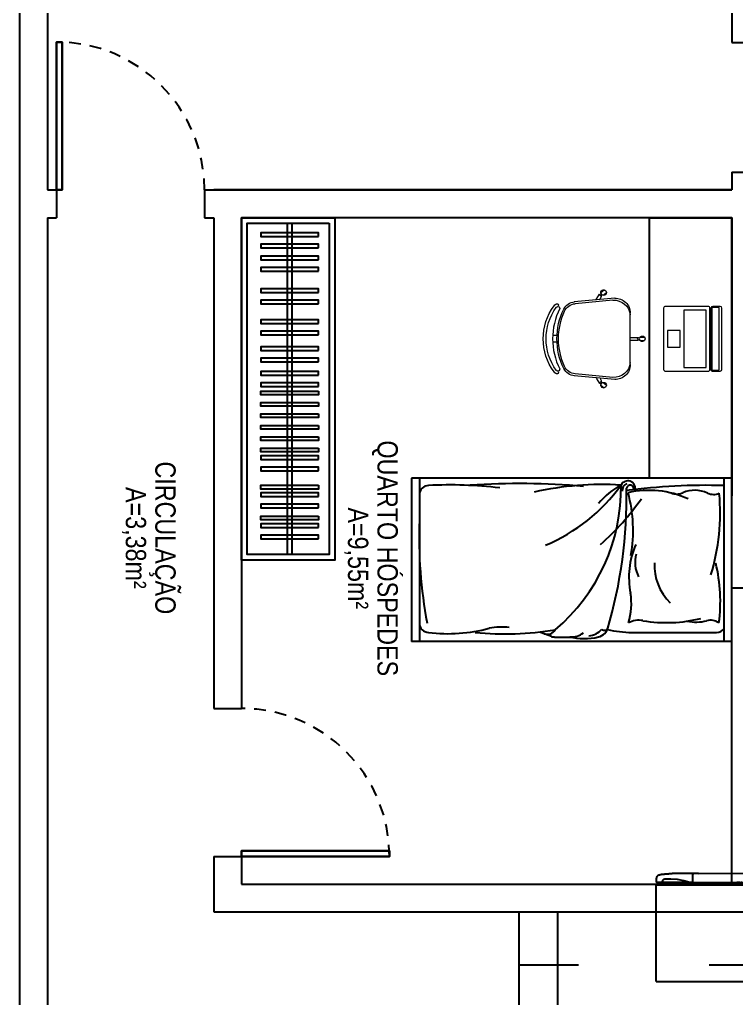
# Model space of a CAD drawing. Header units: millimetres. Extents: x 3923 to 4120, y 744 to 867.
# Drawn here: x 3970.79 to 3978.54, y 838.96 to 849.54 of the extents above; entities that cross this region are included whole.
import ezdxf
from ezdxf.enums import TextEntityAlignment as Align

# ---------------------------------------------------------------- set-up
doc = ezdxf.new("R2010")
doc.units = ezdxf.units.MM
doc.linetypes.add('HIDDEN2', pattern=[0.1875, 0.125, -0.0625])
doc.layers.add('-HIDRO', color=8, linetype='Continuous')
doc.layers.add('E-txt-g', color=3, linetype='Continuous')
doc.layers.add('E-Lay-9', color=9, linetype='Continuous', lineweight=9)
doc.layers.add('E-Txt-W', color=7, linetype='Continuous', lineweight=20)
doc.styles.add('F2', font='ARIALN.TTF')
doc.styles.add('REG60', font='romans.shx', dxfattribs={"width": 0.8, "height": 0.15})
doc.styles.add('REG80', font='romans.shx', dxfattribs={"width": 0.8, "height": 0.2})

# ---------------------------------------------------------------- blocks, each defined once
blk = doc.blocks.new('TXT-AMB75')
at = {"layer": 'E-txt-g', "style": 'REG80', "width": 0.8, "flags": 8}
blk.add_attdef('TXT', text='', height=0.2, dxfattribs=at).set_placement((0.0055, 0.2964), align=Align.CENTER)
at = {"layer": 'E-Txt-W', "style": 'REG60', "width": 0.8, "flags": 8}
blk.add_attdef('TXT', text='', height=0.15, dxfattribs=at).set_placement((0.0055, 0.0271), align=Align.CENTER)
blk = doc.blocks.new('GELAD-VS')
at = {"color": 8}
blk.add_line((-0.0958, -0.3127), (-0.0958, -0.3151), dxfattribs=at)
for points in [[(-0.2946, 0.2704), (0.3404, 0.2704)], [(-0.2946, 0.2704), (-0.2946, -0.2524)], [(0.3404, 0.2704), (0.3404, -0.2524)], [(-0.2946, -0.2524), (0.3404, -0.2524)], [(-0.2861, -0.2524), (-0.2861, -0.2648)], [(0.3319, -0.2524), (0.3319, -0.2648)], [(-0.2919, -0.2667), (-0.2919, -0.2864), (-0.2915, -0.2903), (-0.2907, -0.2942), (-0.2888, -0.2977), (-0.2861, -0.3011), (-0.2834, -0.3042), (-0.2799, -0.3062), (-0.276, -0.3077), (-0.2722, -0.3089), (-0.2687, -0.3093), (-0.2652, -0.3096), (-0.2613, -0.31), (-0.2578, -0.3104), (-0.254, -0.3108), (-0.2505, -0.3112), (-0.247, -0.3116), (-0.2432, -0.312), (-0.2397, -0.3124), (-0.2358, -0.3127), (-0.2323, -0.3131), (-0.2285, -0.3131), (-0.225, -0.3135), (-0.2211, -0.3139), (-0.2176, -0.3143), (-0.2138, -0.3147), (-0.2103, -0.3147), (-0.2064, -0.3151), (-0.2029, -0.3151), (-0.1991, -0.3154), (-0.1956, -0.3154), (-0.1917, -0.3158), (-0.1882, -0.3158), (-0.1844, -0.3158), (-0.1809, -0.3162), (-0.177, -0.3162), (-0.1735, -0.3162), (-0.1697, -0.3166), (-0.1662, -0.3166), (-0.1623, -0.3166), (-0.1588, -0.3166), (-0.155, -0.3166), (-0.1515, -0.3166), (-0.1476, -0.3166), (-0.1442, -0.3166), (-0.1403, -0.3166), (-0.1368, -0.3166), (-0.1329, -0.3166), (-0.1295, -0.3162), (-0.1256, -0.3162), (-0.1221, -0.3162), (-0.1182, -0.3158), (-0.1148, -0.3158), (-0.1109, -0.3158), (-0.1074, -0.3154), (-0.1039, -0.3154), (-0.1001, -0.3151), (-0.0958, -0.3151)], [(-0.2899, -0.2648), (-0.2899, -0.2648), (-0.2899, -0.2648), (-0.2899, -0.2648), (-0.2899, -0.2648), (-0.2899, -0.2648), (-0.2899, -0.2648), (-0.2907, -0.2648), (-0.2911, -0.2652), (-0.2915, -0.2659), (-0.2915, -0.2663), (-0.2915, -0.2663), (-0.2915, -0.2663), (-0.2915, -0.2663), (-0.2915, -0.2663), (-0.2915, -0.2667)], [(-0.1237, -0.2648), (-0.2899, -0.2648)], [(-0.2636, -0.2648), (-0.2636, -0.2648), (-0.2636, -0.2648), (-0.2636, -0.2648), (-0.2636, -0.2648), (-0.2636, -0.2648), (-0.2636, -0.2648), (-0.2636, -0.2648), (-0.2636, -0.2648)], [(-0.2617, -0.2667), (-0.2617, -0.2663), (-0.2621, -0.2663), (-0.2621, -0.2659), (-0.2621, -0.2659), (-0.2625, -0.2656), (-0.2625, -0.2656), (-0.2625, -0.2652), (-0.2629, -0.2652), (-0.2633, -0.2648), (-0.2633, -0.2648), (-0.2636, -0.2648), (-0.2636, -0.2648)], [(-0.2617, -0.2667), (-0.2617, -0.2687)], [(-0.249, -0.2826), (-0.2513, -0.2822), (-0.254, -0.2814), (-0.2563, -0.2799), (-0.2582, -0.2779), (-0.2598, -0.276), (-0.2609, -0.2737), (-0.2617, -0.271), (-0.2617, -0.2687)], [(-0.1124, -0.2648), (-0.1457, -0.2748), (-0.1797, -0.281), (-0.2145, -0.2837), (-0.249, -0.2826)], [(-0.1237, -0.2648), (-0.1221, -0.2648), (-0.1209, -0.2648), (-0.1194, -0.2648), (-0.119, -0.2648), (-0.1182, -0.2648)], [(-0.1209, -0.2648), (-0.1221, -0.2648)], [(-0.1182, -0.2648), (-0.1182, -0.2648)], [(-0.1124, -0.2648), (-0.1128, -0.2648), (-0.1128, -0.2648), (-0.1132, -0.2648), (-0.1136, -0.2648), (-0.114, -0.2648), (-0.1144, -0.2648), (-0.1148, -0.2648), (-0.1155, -0.2648), (-0.1163, -0.2648), (-0.1171, -0.2648), (-0.1182, -0.2648), (-0.1182, -0.2648)], [(-0.1182, -0.2648), (-0.1182, -0.2648)], [(-0.1124, -0.2648), (-0.0958, -0.2648)], [(-0.0966, -0.2648), (-0.1124, -0.2648), (-0.1124, -0.2648), (-0.1124, -0.2648), (-0.1124, -0.2648), (-0.1124, -0.2648)], [(-0.0966, -0.2648), (-0.0966, -0.2648), (-0.0966, -0.2648), (-0.0966, -0.2648), (-0.0966, -0.2648), (-0.0966, -0.2648), (-0.0966, -0.2648), (-0.0966, -0.2648), (-0.0966, -0.2648), (-0.0966, -0.2648), (-0.0966, -0.2648), (-0.0966, -0.2648), (-0.0966, -0.2648)], [(-0.0958, -0.2648), (0.3404, -0.2648)], [(-0.0958, -0.2648), (-0.0958, -0.2648), (-0.0958, -0.2648), (-0.0958, -0.2648), (-0.0958, -0.2659)], [(-0.0958, -0.2648), (-0.0958, -0.2659)], [(-0.0958, -0.2648), (-0.0958, -0.3093)], [(-0.0958, -0.2648), (-0.0958, -0.3139), (-0.0958, -0.3093)], [(-0.0958, -0.2659), (-0.0958, -0.3081)], [(-0.0958, -0.2675), (-0.0958, -0.2667)], [(-0.0958, -0.3081), (-0.0958, -0.3081), (-0.0958, -0.3085)], [(-0.0958, -0.3112), (-0.0958, -0.3108), (-0.0958, -0.3108), (-0.0958, -0.3108), (-0.0958, -0.3108), (-0.0958, -0.3104), (-0.0958, -0.3104), (-0.0958, -0.31), (-0.0958, -0.31), (-0.0958, -0.31), (-0.0958, -0.3096), (-0.0958, -0.3093), (-0.0958, -0.3089), (-0.0958, -0.3089), (-0.0958, -0.3085), (-0.0958, -0.3081)], [(-0.0958, -0.3093), (-0.0958, -0.3096)], [(-0.0958, -0.31), (-0.0958, -0.3108)], [(-0.0958, -0.3108), (-0.0958, -0.3112)], [(-0.0958, -0.3112), (-0.0958, -0.3139)], [(-0.0958, -0.312), (-0.0958, -0.3124)], [(-0.0958, -0.3127), (-0.0958, -0.3131)], [(-0.0796, -0.3143), (-0.0838, -0.3143), (-0.0958, -0.3139), (-0.0958, -0.3139)], [(-0.066, -0.3143), (-0.0711, -0.3143), (-0.0796, -0.3143)], [(-0.066, -0.3143), (0.245, -0.3154)], [(-0.0656, -0.2648), (-0.0656, -0.2648), (-0.0656, -0.2648), (-0.0656, -0.2648), (-0.0656, -0.2648), (-0.0656, -0.2648), (-0.0656, -0.2648), (-0.0656, -0.2648), (-0.0656, -0.2648), (-0.0656, -0.2648), (-0.0656, -0.2648), (-0.0656, -0.2648), (-0.0656, -0.2648), (-0.0656, -0.2648), (-0.0656, -0.2648), (-0.0656, -0.2648), (-0.0656, -0.2648), (-0.0656, -0.2648), (-0.0656, -0.2648), (-0.0656, -0.2648), (-0.0656, -0.2648)], [(0.1583, -0.2648), (0.1416, -0.2648)], [(0.1424, -0.2648), (0.1583, -0.2648), (0.1583, -0.2648), (0.1583, -0.2648), (0.1583, -0.2648), (0.1583, -0.2648)], [(0.1583, -0.2648), (0.1583, -0.2648), (0.1587, -0.2648), (0.1587, -0.2648), (0.1594, -0.2648), (0.1598, -0.2648), (0.1602, -0.2648), (0.1606, -0.2648), (0.1614, -0.2648), (0.1621, -0.2648), (0.1629, -0.2648), (0.1637, -0.2648), (0.1641, -0.2648)], [(0.1641, -0.2648), (0.1641, -0.2648)], [(0.1641, -0.2648), (0.1641, -0.2648)], [(0.1691, -0.2648), (0.1679, -0.2648), (0.1668, -0.2648), (0.1652, -0.2648), (0.1648, -0.2648), (0.1641, -0.2648)], [(0.1668, -0.2648), (0.1679, -0.2648)], [(0.1691, -0.2648), (0.3358, -0.2648)], [(0.2194, -0.3162), (0.2194, -0.3162)], [(0.2267, -0.3162), (0.2267, -0.3162)], [(0.318, -0.3089), (0.3145, -0.3093), (0.311, -0.3096), (0.3072, -0.31), (0.3037, -0.3104), (0.2998, -0.3108), (0.2963, -0.3112), (0.2925, -0.3116), (0.289, -0.312), (0.2855, -0.3124), (0.2816, -0.3127), (0.2782, -0.3131), (0.2743, -0.3131), (0.2704, -0.3135), (0.2669, -0.3139), (0.2631, -0.3143), (0.2596, -0.3147), (0.2561, -0.3147), (0.2522, -0.3151), (0.2488, -0.3151), (0.245, -0.3154)], [(0.3095, -0.2648), (0.3095, -0.2648), (0.3095, -0.2648), (0.3095, -0.2648), (0.3095, -0.2648), (0.3095, -0.2648), (0.3095, -0.2648)], [(0.3377, -0.2864), (0.3373, -0.2903), (0.3362, -0.2942), (0.3346, -0.2977), (0.3319, -0.3011), (0.3288, -0.3042), (0.3253, -0.3062), (0.3219, -0.3077), (0.318, -0.3089)], [(0.3377, -0.2663), (0.3377, -0.2663), (0.3377, -0.2663), (0.3377, -0.2663), (0.3377, -0.2663), (0.3377, -0.2663), (0.3377, -0.2663), (0.3377, -0.2659), (0.3373, -0.2652), (0.3365, -0.2648), (0.3362, -0.2648), (0.3362, -0.2648), (0.3362, -0.2648), (0.3362, -0.2648), (0.3362, -0.2648), (0.3362, -0.2648)], [(0.3377, -0.2667), (0.3377, -0.2864)]]:
    blk.add_lwpolyline(points, dxfattribs=at)
blk = doc.blocks.new('Cadeira')
at = {"layer": 'E-Lay-9', "color": 8}
for p, q in [((-0.0093, 0.0535), (-0.0093, 0.0769)), ((0.0096, 0.0535), (0.0096, 0.0769)), ((-0.1393, 0), (0.1393, 0)), ((-0.0075, 0), (-0.0075, 0.0425)), ((-0.0075, 0.0425), (-0.0056, 0.0425)), ((0.0056, 0.0425), (0.0075, 0.0425)), ((0.0075, 0), (0.0075, 0.0425)), ((-0.2192, -0.0836), (-0.1996, -0.3023)), ((-0.2087, -0.0936), (-0.1898, -0.2982)), ((0.2087, -0.0936), (0.1898, -0.2982)), ((0.2192, -0.0836), (0.1996, -0.3023)), ((-0.25, -0.1588), (-0.265, -0.1409)), ((-0.2355, -0.1467), (-0.2505, -0.1288)), ((-0.2298, -0.1563), (-0.2313, -0.1575)), ((-0.2144, -0.1618), (-0.2298, -0.1563)), ((0.2144, -0.1618), (0.2298, -0.1563)), ((0.2298, -0.1563), (0.2313, -0.1575)), ((0.2355, -0.1467), (0.2505, -0.1288)), ((0.25, -0.1588), (0.265, -0.1409)), ((-0.2398, -0.1647), (-0.2413, -0.1659)), ((-0.2133, -0.1847), (-0.2413, -0.1659)), ((0.2133, -0.1847), (0.2413, -0.1659)), ((0.2398, -0.1647), (0.2413, -0.1659)), ((-0.0175, -0.3961), (-0.0175, -0.4196)), ((0.0175, -0.3961), (0.0175, -0.4196))]:
    blk.add_line(p, q, dxfattribs=at)
blk.add_lwpolyline([(0.1631, -0.3812, -0.237888), (-0.1631, -0.3812, 0.605717), (-0.1738, -0.3953, 0.122717), (-0.17, -0.4, 0.323529), (0.17, -0.4, 0.122717), (0.1738, -0.3953, 0.605717)], format="xyb", close=True, dxfattribs=at)
for centre in [(0, 0.0466), (-0.2382, -0.1579), (0.2382, -0.1579)]:
    blk.add_circle(centre, 0.005, dxfattribs=at)
for centre, radius, start, end in [((0.0001, 0.0652), 0.015, 281.6334, 257.4537), ((-0.1393, -0.08), 0.08, 90, 182.5692), ((0, 0.0475), 0.0075, 221.8103, 318.1897), ((0.1393, -0.08), 0.08, 357.4308, 90), ((-0.1202, -0.0886), 0.0887, 95.5925, 183.2522), ((0.1202, -0.0886), 0.0887, 356.7478, 84.4075), ((-0.2502, -0.1438), 0.015, 322.5463, 298.3666), ((-0.2388, -0.1573), 0.0075, 261.8103, 358.1897), ((0.2388, -0.1573), 0.0075, 181.8103, 278.1897), ((0.2502, -0.1438), 0.015, 241.6334, 217.4537), ((-0.1299, -0.296), 0.07, 185.1212, 243.6047), ((-0.1201, -0.2918), 0.07, 185.2999, 245.7361), ((0.1201, -0.2918), 0.07, 294.2639, 354.7001), ((0.1299, -0.296), 0.07, 296.3953, 354.8788), ((0, -0.0343), 0.3622, 243.6047, 296.3953), ((0, -0.0254), 0.3622, 245.7361, 294.2639), ((-0.1819, -0.3961), 0.00782, 29.8109, 225.3255), ((-0.1625, -0.39), 0.0275, 205.1455, 233.4571), ((0, -0.1648), 0.3052, 234.1238, 305.8762), ((-0.1625, -0.39), 0.0125, 205.1455, 233.1301), ((0.1819, -0.3961), 0.00782, 314.6745, 150.1891), ((0.1625, -0.39), 0.0275, 306.5429, 334.8545)]:
    blk.add_arc(centre, radius, start, end, dxfattribs=at)
blk = doc.blocks.new('Notebook')
at = {"layer": 'E-Lay-9', "color": 8}
for p, q in [((-0.175, 0.305), (-0.175, 0.3)), ((-0.175, 0.3), (-0.175, 0.265)), ((0.165, 0.315), (-0.165, 0.315)), ((0.175, 0.3), (0.175, 0.305)), ((0.175, 0.265), (0.175, 0.3)), ((-0.165, 0.255), (0.165, 0.255))]:
    blk.add_line(p, q, dxfattribs=at)
for points in [[(-0.165, 0.26), (0.165, 0.26, 0.414214), (0.17, 0.265), (0.17, 0.295, 0.414214), (0.165, 0.3), (-0.165, 0.3, 0.414214), (-0.17, 0.295), (-0.17, 0.265, 0.414214)], [(-0.165, 0), (0.165, 0, 0.414214), (0.175, 0.01), (0.175, 0.24, 0.414214), (0.165, 0.25), (-0.165, 0.25, 0.414214), (-0.175, 0.24), (-0.175, 0.01, 0.414214)]]:
    blk.add_lwpolyline(points, format="xyb", close=True, dxfattribs=at)
for points in [[(-0.155, 0.11), (0.155, 0.11), (0.155, 0.23), (-0.155, 0.23)], [(-0.105, 0.25), (-0.145, 0.25), (-0.145, 0.255), (-0.105, 0.255)], [(0.105, 0.25), (0.145, 0.25), (0.145, 0.255), (0.105, 0.255)], [(-0.045, 0.02), (0.045, 0.02), (0.045, 0.09), (-0.045, 0.09)]]:
    blk.add_lwpolyline(points, close=True, dxfattribs=at)
for centre, start, end in [((-0.165, 0.305), 90, 180), ((-0.165, 0.265), 180, 270), ((0.165, 0.305), 0, 90), ((0.165, 0.265), 270, 360)]:
    blk.add_arc(centre, 0.01, start, end, dxfattribs=at)

msp = doc.modelspace()

# ---------------------------------------------------------------- hatches: boundary and pattern name
at = {"layer": '-HIDRO'}
h = msp.add_hatch(dxfattribs=at)
h.set_pattern_fill('ANSI37,_O', color=256, scale=6, angle=-45)
h.set_pattern_definition([(360, (2563.6108, 720.067), (2e-16, 0.75), []), (90, (2563.6108, 720.067), (-0.75, 2e-16), [])])
h.paths.add_polyline_path([(3981.105, 839.891), (3981.105, 838.291), (3981.045, 838.291), (3981.045, 839.891)], flags=16)
edge = h.paths.add_edge_path(flags=16)
edge.add_arc((3980.375, 839.338), 0.118, -81.6674, -8.3326)
edge.add_line((3980.492, 839.321), (3980.492, 839.922))
edge.add_arc((3980.375, 839.905), 0.118, 8.0319, 81.6009)
edge.add_line((3980.392, 840.022), (3980.203, 840.022))
edge.add_arc((3980.22, 839.904), 0.119, 98.2585, 171.3882)
edge.add_line((3980.102, 839.922), (3980.103, 839.321))
edge.add_arc((3980.22, 839.338), 0.118, 188.3326, 261.6674)
edge.add_line((3980.203, 839.221), (3980.392, 839.221))
edge = h.paths.add_edge_path(flags=16)
edge.add_line((3978.282, 836.192), (3978.282, 836.95))
edge = h.paths.add_edge_path(flags=16)
edge.add_arc((3978.282, 836.757), 0.11, -90, 270)
edge = h.paths.add_edge_path(flags=16)
edge.add_line((3978.089, 836.757), (3978.475, 836.757))
h.paths.add_polyline_path([(3978.95, 837.073), (3978.95, 835.825), (3979.291, 835.825), (3979.291, 837.073)], flags=24)
h.paths.add_polyline_path([(3978.582, 837.065), (3978.582, 835.833), (3978.978, 835.833), (3978.978, 837.065)], flags=24)
edge = h.paths.add_edge_path()
edge.add_line((3981.105, 840.191), (3979.449, 840.191))
edge.add_line((3979.449, 840.191), (3979.505, 839.891))
edge.add_line((3979.505, 839.891), (3978.24, 839.891))
edge.add_line((3978.24, 839.891), (3978.257, 838.495))
edge.add_line((3978.257, 838.495), (3978.027, 838.436))
edge.add_line((3978.027, 838.436), (3977.585, 838.438))
edge.add_line((3977.585, 838.438), (3977.171, 838.437))
edge.add_line((3977.171, 838.437), (3976.971, 838.442))
edge.add_line((3976.971, 838.442), (3976.835, 838.51))
edge.add_line((3976.835, 838.51), (3976.835, 839.891))
edge.add_line((3976.835, 839.891), (3976.198, 839.891))
edge.add_line((3976.198, 839.891), (3976.191, 836.191))
edge.add_line((3976.191, 836.191), (3976.44, 836.191))
edge.add_line((3976.44, 836.191), (3976.498, 834.691))
edge.add_line((3976.498, 834.691), (3981.191, 834.864))
edge.add_line((3981.191, 834.864), (3981.191, 839.891))
edge.add_line((3981.191, 839.891), (3981.118, 839.891))
edge.add_line((3981.118, 839.891), (3981.118, 840.191))
edge.add_line((3981.118, 840.191), (3979.449, 840.191))
h.paths.add_polyline_path([(3978.254, 836.69), (3978.254, 836.069), (3978.65, 836.069), (3978.65, 836.69)], flags=24)

# ---------------------------------------------------------------- linework, layer by layer
at = {"layer": '-HIDRO', "linetype": 'Continuous'}
for p, q in [((3970.791, 860.498), (3970.791, 810.498)), ((3971.091, 853.896), (3971.091, 847.696)), ((3971.091, 853.896), (3971.091, 847.696)), ((3978.491, 853.896), (3978.491, 849.289)), ((3978.491, 849.289), (3978.791, 849.289)), ((3978.491, 847.889), (3978.491, 847.696)), ((3978.491, 847.889), (3978.791, 847.889)), ((3971.091, 847.696), (3971.191, 847.696)), ((3971.191, 847.696), (3971.191, 847.396)), ((3972.791, 847.696), (3978.491, 847.696)), ((3972.791, 847.696), (3972.791, 847.396)), ((3978.491, 847.696), (3972.891, 847.696)), ((3971.091, 847.396), (3971.191, 847.396)), ((3971.091, 847.396), (3971.091, 831.478)), ((3972.791, 847.396), (3972.891, 847.396)), ((3972.891, 847.396), (3972.891, 844.187)), ((3972.891, 847.396), (3972.891, 842.091)), ((3973.191, 847.396), (3973.191, 844.187)), ((3973.191, 847.396), (3973.191, 842.091)), ((3978.491, 847.396), (3973.191, 847.396)), ((3978.491, 847.396), (3978.491, 844.389)), ((3978.491, 843.391), (3978.491, 847.396)), ((3978.491, 840.191), (3978.491, 843.391)), ((3978.791, 843.391), (3978.491, 843.391)), ((3972.891, 842.987), (3972.891, 842.487)), ((3972.891, 842.091), (3973.191, 842.091)), ((3972.891, 840.491), (3973.191, 840.491)), ((3972.891, 840.491), (3972.891, 839.891)), ((3973.191, 840.491), (3973.191, 840.291)), ((3973.191, 840.491), (3973.191, 840.191)), ((3973.191, 840.191), (3978.491, 840.191)), ((3977.591, 840.191), (3977.791, 840.191)), ((3978.791, 840.191), (3978.491, 840.191)), ((3972.891, 839.891), (3979.505, 839.891)), ((3976.191, 836.191), (3976.191, 839.891))]:
    msp.add_line(p, q, dxfattribs=at)
at = {"layer": '-HIDRO', "ltscale": 0.5}
for p, q in [((3973.685, 847.336), (3973.685, 843.755)), ((3973.735, 847.336), (3973.735, 843.755))]:
    msp.add_line(p, q, dxfattribs=at)
at = {"layer": '-HIDRO'}
for p, q in [((3975.028, 844.579), (3975.028, 842.814)), ((3978.491, 844.579), (3975.028, 844.579)), ((3975.113, 844.579), (3975.113, 842.814)), ((3978.406, 844.579), (3978.406, 842.814)), ((3978.491, 842.814), (3978.491, 844.579)), ((3976.54, 842.869), (3976.423, 842.913)), ((3976.575, 842.863), (3976.768, 842.863)), ((3977.41, 842.913), (3978.327, 842.913)), ((3978.491, 842.814), (3975.028, 842.814))]:
    msp.add_line(p, q, dxfattribs=at)
at = {"layer": '-HIDRO', "linetype": 'Continuous'}
for points in [[(3971.251, 847.696), (3971.251, 849.296), (3971.191, 849.296), (3971.191, 847.696)], [(3971.191, 847.696), (3971.191, 849.296), (3971.251, 849.296), (3971.251, 847.696)], [(3973.191, 840.551), (3974.791, 840.551), (3974.791, 840.491), (3973.191, 840.491)], [(3973.191, 840.491), (3974.791, 840.491), (3974.791, 840.551), (3973.191, 840.551)]]:
    msp.add_lwpolyline(points, close=True, dxfattribs=at)
at = {"layer": '-HIDRO'}
for points in [[(3974.199, 847.396), (3974.199, 843.695), (3973.191, 843.695), (3973.191, 847.396)], [(3977.601, 847.396), (3978.491, 847.396), (3978.491, 844.579), (3977.601, 844.579)], [(3974.139, 847.336), (3974.139, 843.755), (3973.251, 843.755), (3973.251, 847.336)]]:
    msp.add_lwpolyline(points, close=True, dxfattribs=at)
at = {"layer": '-HIDRO', "ltscale": 0.5}
for points in [[(3974.024, 847.193), (3974.024, 847.233), (3973.4, 847.233), (3973.4, 847.193)], [(3974.024, 847.07), (3974.024, 847.11), (3973.4, 847.11), (3973.4, 847.07)], [(3974.024, 846.94), (3974.024, 846.98), (3973.4, 846.98), (3973.4, 846.94)], [(3974.024, 846.817), (3974.024, 846.857), (3973.4, 846.857), (3973.4, 846.817)], [(3974.024, 846.589), (3974.024, 846.629), (3973.4, 846.629), (3973.4, 846.589)], [(3974.024, 846.466), (3974.024, 846.506), (3973.4, 846.506), (3973.4, 846.466)], [(3974.024, 846.253), (3974.024, 846.293), (3973.4, 846.293), (3973.4, 846.253)], [(3974.024, 846.13), (3974.024, 846.17), (3973.4, 846.17), (3973.4, 846.13)], [(3974.024, 845.962), (3974.024, 846.002), (3973.4, 846.002), (3973.4, 845.962)], [(3974.024, 845.839), (3974.024, 845.879), (3973.4, 845.879), (3973.4, 845.839)], [(3974.024, 845.693), (3974.024, 845.733), (3973.4, 845.733), (3973.4, 845.693)], [(3974.024, 845.57), (3974.024, 845.61), (3973.4, 845.61), (3973.4, 845.57)], [(3974.024, 845.521), (3974.024, 845.481), (3973.4, 845.481), (3973.4, 845.521)], [(3974.024, 845.398), (3974.024, 845.358), (3973.4, 845.358), (3973.4, 845.398)], [(3974.024, 845.275), (3974.024, 845.235), (3973.4, 845.235), (3973.4, 845.275)], [(3974.024, 845.151), (3974.024, 845.111), (3973.4, 845.111), (3973.4, 845.151)], [(3974.024, 845.028), (3974.024, 844.988), (3973.4, 844.988), (3973.4, 845.028)], [(3974.024, 844.905), (3974.024, 844.865), (3973.4, 844.865), (3973.4, 844.905)], [(3974.024, 844.783), (3974.024, 844.823), (3973.4, 844.823), (3973.4, 844.783)], [(3974.024, 844.66), (3974.024, 844.7), (3973.4, 844.7), (3973.4, 844.66)], [(3974.024, 844.503), (3974.024, 844.463), (3973.4, 844.463), (3973.4, 844.503)], [(3974.024, 844.381), (3974.024, 844.421), (3973.4, 844.421), (3973.4, 844.381)], [(3974.024, 844.258), (3974.024, 844.298), (3973.4, 844.298), (3973.4, 844.258)], [(3974.024, 844.169), (3974.024, 844.129), (3973.4, 844.129), (3973.4, 844.169)], [(3974.024, 844.047), (3974.024, 844.087), (3973.4, 844.087), (3973.4, 844.047)], [(3974.024, 843.923), (3974.024, 843.963), (3973.4, 843.963), (3973.4, 843.923)]]:
    msp.add_lwpolyline(points, close=True, dxfattribs=at)
at = {"layer": '-HIDRO', "linetype": 'HIDDEN2'}
for centre in [(3971.191, 847.696), (3973.191, 840.491)]:
    msp.add_arc(centre, 1.6, 0, 90, dxfattribs=at)
at = {"layer": '-HIDRO'}
for centre, radius, start, end in [((3977.367, 844.47), 0.0818, 351.6091, 153.9382), ((3975.212, 844.402), 0.0988, 90, 180), ((3975.448, 840.159), 4.348, 82.9481, 93.1174), ((3976.187, 836.602), 7.92, 84.9255, 93.8008), ((3977.097, 841.095), 3.417, 86.7045, 102.5307), ((3975.75, 845.61), 1.898, 292.5014, 324.4283), ((3975.285, 844.475), 2.009, 310.2136, 0.9039), ((3977.683, 843.783), 0.822, 118.3239, 140.5105), ((3972.278, 844.376), 5.075, 343.6145, 1.0765), ((3977.387, 844.447), 0.0818, 112.6052, 184.4989), ((3978.217, 837.87), 6.633, 88.3703, 97.5322), ((3977.392, 844.463), 0.0413, 351.2915, 168.1256), ((3977.595, 843.441), 1.008, 65.118, 102.9862), ((3978.091, 844.115), 0.334, 65.7877, 112.8808), ((3975.185, 845.997), 2.848, 311.512, 324.8728), ((3975.895, 844.016), 1.529, 349.7638, 15.4497), ((3977.895, 844.579), 0.17, 249.0161, 292.8808), ((3978.295, 844.568), 0.163, 245.7877, 291.7124), ((3976.04, 844.206), 2.325, 343.2017, 5.199), ((3980.333, 843.956), 5.223, 178.1405, 190.4224), ((3978.271, 843.509), 0.892, 156.6878, 191.1217), ((3977.778, 843.669), 0.333, 164.1407, 207.6985), ((3978.235, 843.643), 0.582, 177.8295, 225.0098), ((3976.601, 843.246), 1.766, 352.5099, 13.5732), ((3976.716, 843.225), 0.689, 342.3598, 9.3926), ((3977.784, 844.535), 1.517, 260.3711, 284.26), ((3975.212, 843.012), 0.0988, 180, 270), ((3975.424, 844.608), 1.709, 262.8693, 285.1081), ((3975.999, 842.312), 0.659, 82.4747, 101.3425), ((3976.93, 843.076), 0.2, 274.6849, 320.5984), ((3977.019, 842.998), 0.138, 282.8827, 348.3869), ((3977.111, 842.969), 0.0329, 218.531, 300.6976), ((3977.427, 844.168), 1.256, 257.089, 269.2313), ((3977.488, 842.79), 0.254, 80.3711, 116.9649), ((3978.104, 843.461), 0.437, 257.312, 285.1988), ((3978.26, 842.887), 0.158, 54.3788, 105.1988), ((3978.327, 843.012), 0.0988, 270, 323.1301), ((3976.045, 846.147), 3.251, 264.178, 279.5071), ((3976.497, 842.991), 0.0988, 249.7541, 329.4872), ((3976.575, 842.962), 0.0988, 249.7541, 270), ((3976.575, 842.962), 0.0988, 249.7541, 270), ((3976.893, 843.548), 0.702, 256.9286, 282.8827), ((3976.756, 843.076), 0.213, 266.6017, 307.7302)]:
    msp.add_arc(centre, radius, start, end, dxfattribs=at)

# ---------------------------------------------------------------- block references
at = {"layer": '-HIDRO', "yscale": 2, "zscale": 2}
for name, p, xscale, rotation in [('Cadeira', (3977.393, 846.087, 6.572), -2, 270), ('Notebook', (3977.754, 846.087, 6.572), 2, 270), ('GELAD-VS', (3978.262, 839.678), -2, 180)]:
    msp.add_blockref(name, p, dxfattribs=dict(at, xscale=xscale, rotation=rotation))
at = {"layer": '-HIDRO'}
ref = msp.add_blockref('TXT-AMB75', (3974.228, 843.722), dxfattribs=dict(at, xscale=1.458, yscale=1.458, zscale=1.458, rotation=270))
ref.add_attrib('TXT', 'QUARTO HÓSPEDES', dxfattribs={"layer": 'E-txt-g', "color": 2, "height": 0.22, "rotation": 270, "style": 'F2'}).set_placement((3974.66, 843.714), align=Align.CENTER)
ref.add_attrib('TXT', 'A=9,55m²', dxfattribs={"layer": 'E-Txt-W', "height": 0.22, "rotation": 270, "style": 'F2'}).set_placement((3974.341, 843.714), align=Align.CENTER)
ref = msp.add_blockref('TXT-AMB75', (3971.826, 843.943), dxfattribs=dict(at, xscale=1.458, yscale=1.458, zscale=1.458, rotation=270))
ref.add_attrib('TXT', 'CIRCULAÇÃO', dxfattribs={"layer": 'E-txt-g', "color": 2, "height": 0.22, "rotation": 270, "style": 'F2'}).set_placement((3972.258, 843.935), align=Align.CENTER)
ref.add_attrib('TXT', 'A=3,38m²', dxfattribs={"layer": 'E-Txt-W', "height": 0.22, "rotation": 270, "style": 'F2'}).set_placement((3971.939, 843.935), align=Align.CENTER)

doc.saveas('drawing.dxf')
